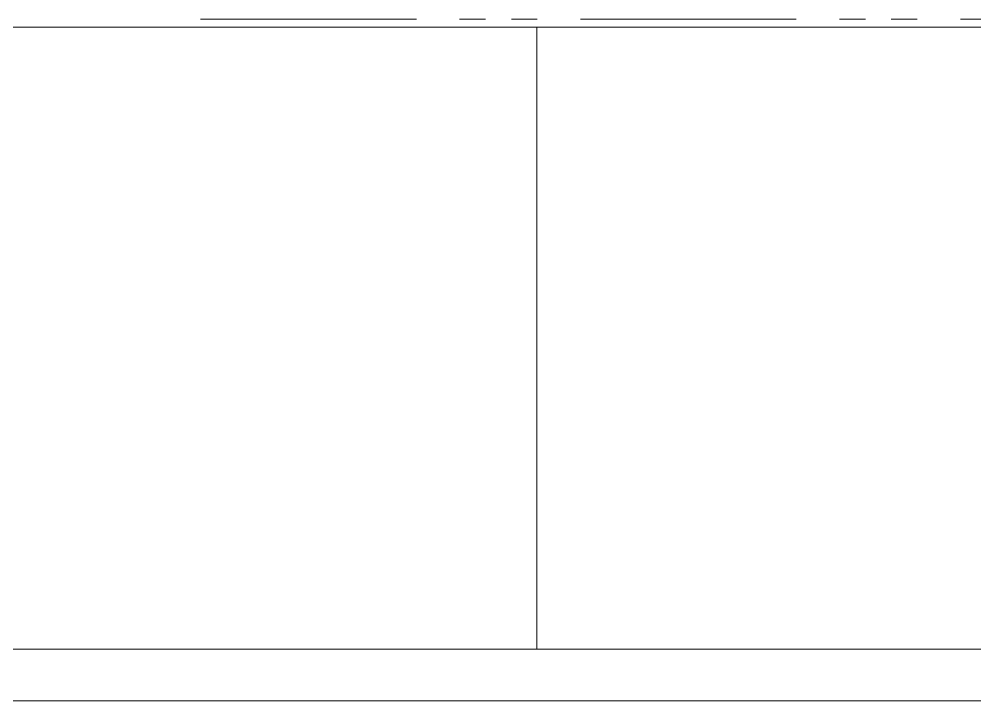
# Model space of a CAD drawing. Units: millimetres at full size. Extents: x -22551 to 92397, y -19340 to 14894.
# Drawn here: x 75177 to 76727, y -19340 to -18235 of the extents above; entities that cross this region are included whole.
import ezdxf

# ---------------------------------------------------------------- set-up
doc = ezdxf.new("R2010")
doc.units = ezdxf.units.MM
doc.header["$LTSCALE"] = 70
doc.linetypes.add('DOUBLE_CHAIN1', pattern=[8.8, 5, -1, 0.6, -0.6, 0.6, -1])
doc.layers.add('2-0_通芯', color=7, linetype='Continuous', lineweight=15)
doc.layers.add('8-0_9-1', color=7, linetype='Continuous', lineweight=15)

msp = doc.modelspace()

# ---------------------------------------------------------------- linework, layer by layer
at = {"layer": '2-0_通芯', "linetype": 'DOUBLE_CHAIN1'}
msp.add_line((75471.52, -18235.23), (92121.52, -18235.23), dxfattribs=at)
at = {"layer": '8-0_9-1'}
for p, q in [((44756.56, -18248.46), (92312.86, -18248.46)), ((76016.86, -19256.46), (76016.86, -18248.46)), ((44756.56, -19256.46), (92312.86, -19256.46)), ((44672.56, -19340.46), (92396.86, -19340.46))]:
    msp.add_line(p, q, dxfattribs=at)

doc.saveas('drawing.dxf')
